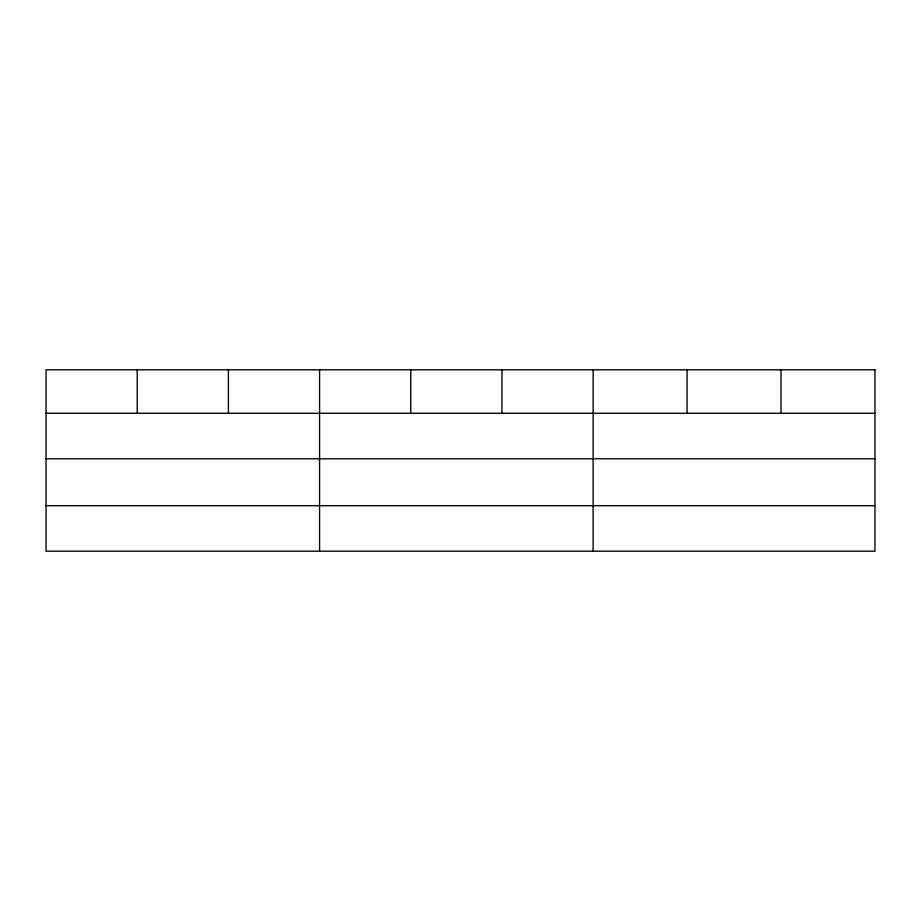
<?xml version="1.0" encoding="UTF-8"?>
<svg xmlns="http://www.w3.org/2000/svg" width="921" height="921" viewBox="0 0 921 921"><rect width="100%" height="100%" fill="white"/><g stroke="black" fill="none" stroke-linecap="round" stroke-linejoin="round"><path stroke-width="1.38" d="M46.05 413.287L874.95 413.287M46.05 458.796L874.95 458.796M46.05 505.687L874.95 505.687M781.008 369.805L781.008 413.287M687.066 369.805L687.066 413.287M593.124 369.805L593.124 551.195M501.945 369.805L501.945 413.287M410.766 369.805L410.766 413.287M319.587 369.805L319.587 551.195M228.408 369.805L228.408 413.287M137.229 369.805L137.229 413.287M874.95 369.805L46.05 369.805L46.05 551.195L874.95 551.195L874.95 369.805"/></g></svg>
